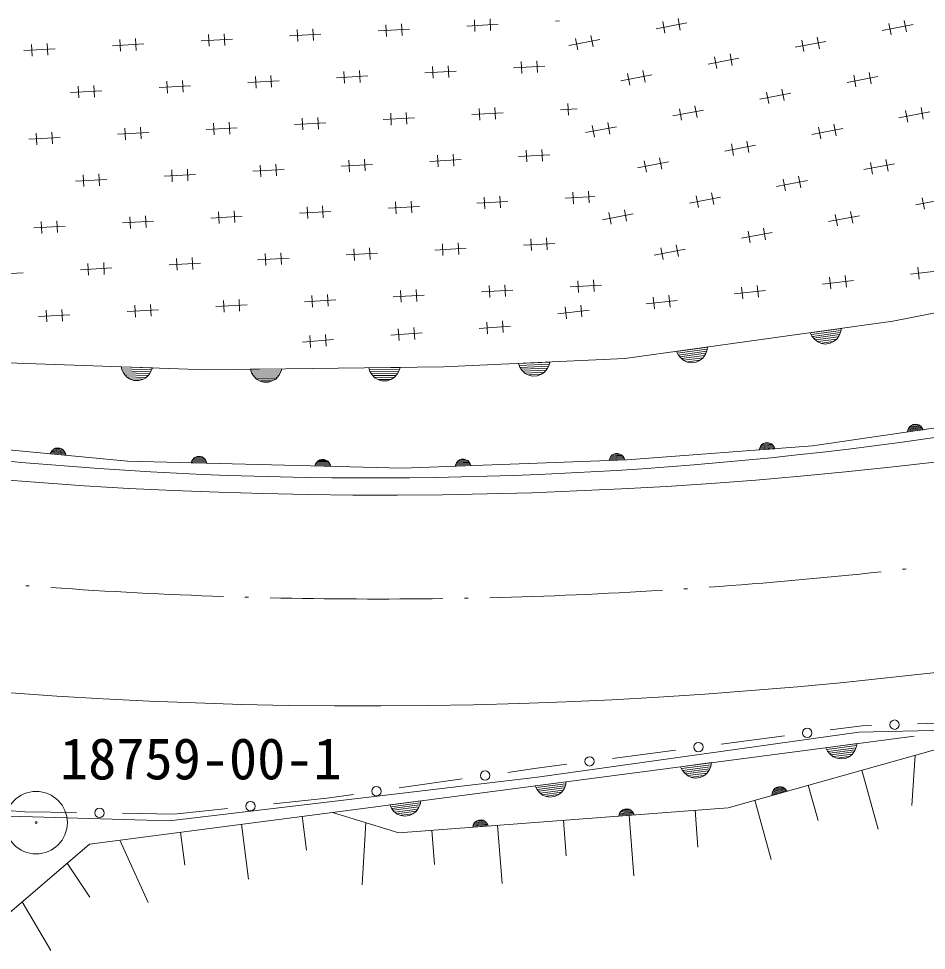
# Model space of a CAD drawing. Units: millimetres, scale not verified. Extents: x -23078 to 616922, y -205489 to 154511.
# Drawn here: x 115496 to 144433, y 33356 to 63051 of the extents above; entities that cross this region are included whole.
import ezdxf
from ezdxf.enums import TextEntityAlignment as Align

# ---------------------------------------------------------------- set-up
doc = ezdxf.new("R2010")
doc.units = ezdxf.units.MM
doc.header["$LTSCALE"] = 1000
doc.layers.add('S-BGD', color=7, linetype='Continuous', lineweight=13)
doc.styles.add('ＭＳ ゴシック', font='')
doc.styles.get('ＭＳ ゴシック').set_extended_font_data('MS Gothic')

# ---------------------------------------------------------------- blocks, each defined once
blk = doc.blocks.new('BUHIN1')
at = {"color": 7, "linetype": 'Continuous', "lineweight": 13}
for radius in [0.995, 0.03]:
    blk.add_circle((0, 0), radius, dxfattribs=at)

msp = doc.modelspace()

# ---------------------------------------------------------------- linework, layer by layer
at = {"layer": 'S-BGD'}
for p, q in [((130044, 62640), (130023, 63014)), ((130523, 63042), (130543, 62668)), ((132734, 62980), (132608, 62973)), ((136098, 62588), (136027, 62956)), ((136518, 63051), (136589, 62682)), ((143729, 62994), (143800, 62626)), ((124396, 62326), (124375, 62701)), ((124875, 62728), (124895, 62354)), ((127958, 62714), (126960, 62659)), ((127220, 62483), (127199, 62857)), ((127699, 62885), (127719, 62511)), ((130783, 62871), (129784, 62816)), ((136799, 62916), (135817, 62728)), ((144010, 62859), (143028, 62671)), ((143309, 62531), (143238, 62900)), ((118748, 62012), (118727, 62387)), ((119226, 62414), (119247, 62040)), ((122310, 62401), (121312, 62345)), ((121572, 62169), (121551, 62544)), ((122050, 62571), (122071, 62197)), ((125134, 62557), (124136, 62502)), ((134021, 62383), (133039, 62195)), ((133320, 62055), (133250, 62423)), ((133741, 62518), (133811, 62149)), ((140531, 61999), (140460, 62367)), ((140951, 62461), (141022, 62093)), ((116662, 62087), (115664, 62031)), ((115924, 61855), (115903, 62230)), ((116402, 62258), (116423, 61883)), ((119486, 62244), (118488, 62188)), ((141232, 62326), (140250, 62138)), ((138454, 61794), (137472, 61605)), ((137753, 61466), (137683, 61834)), ((138174, 61928), (138244, 61560)), ((128711, 61149), (128690, 61524)), ((129189, 61552), (129210, 61177)), ((132273, 61538), (131275, 61482)), ((131535, 61306), (131514, 61681)), ((132013, 61708), (132034, 61334)), ((123063, 60836), (123042, 61210)), ((123541, 61238), (123562, 60863)), ((126625, 61224), (125626, 61168)), ((125887, 60993), (125866, 61367)), ((126365, 61395), (126386, 61020)), ((129449, 61381), (128450, 61325)), ((135676, 61261), (134694, 61072)), ((134976, 60933), (134905, 61301)), ((135396, 61395), (135467, 61027)), ((142887, 61204), (141905, 61016)), ((142186, 60876), (142116, 61244)), ((142607, 61339), (142677, 60970)), ((117414, 60522), (117394, 60896)), ((117893, 60924), (117914, 60550)), ((120977, 60910), (119978, 60855)), ((120238, 60679), (120218, 61053)), ((120717, 61081), (120738, 60706)), ((123801, 61067), (122802, 61011)), ((118153, 60753), (117154, 60698)), ((140109, 60671), (139127, 60483)), ((139409, 60343), (139338, 60712)), ((139829, 60806), (139900, 60437)), ((133025, 59973), (133004, 60347)), ((127377, 59659), (127356, 60033)), ((127855, 60061), (127876, 59687)), ((130939, 60047), (129941, 59992)), ((130201, 59816), (130180, 60190)), ((130680, 60218), (130700, 59844)), ((133300, 60178), (132765, 60149)), ((137332, 60138), (136350, 59950)), ((136631, 59810), (136560, 60179)), ((137051, 60273), (137122, 59905)), ((144543, 60082), (143560, 59893)), ((143842, 59754), (143771, 60122)), ((144262, 60216), (144333, 59848)), ((121729, 59345), (121708, 59720)), ((122207, 59747), (122228, 59373)), ((125291, 59733), (124293, 59678)), ((124553, 59502), (124532, 59876)), ((125031, 59904), (125052, 59530)), ((128115, 59890), (127117, 59835)), ((134274, 59740), (134344, 59372)), ((116081, 59031), (116060, 59406)), ((116559, 59433), (116580, 59059)), ((119643, 59420), (118645, 59364)), ((118905, 59188), (118884, 59563)), ((119383, 59590), (119404, 59216)), ((122467, 59576), (121469, 59521)), ((134554, 59605), (133572, 59417)), ((133853, 59277), (133782, 59646)), ((141765, 59549), (140783, 59360)), ((141064, 59221), (140993, 59589)), ((141484, 59683), (141555, 59315)), ((116819, 59263), (115821, 59207)), ((138707, 59150), (138777, 58782)), ((131692, 58482), (131671, 58857)), ((132170, 58884), (132191, 58510)), ((138987, 59016), (138005, 58827)), ((138286, 58688), (138216, 59056)), ((126043, 58168), (126023, 58543)), ((126522, 58571), (126543, 58196)), ((129606, 58557), (128607, 58501)), ((128868, 58325), (128847, 58700)), ((129346, 58727), (129367, 58353)), ((132430, 58714), (131431, 58658)), ((135508, 58155), (135438, 58523)), ((135929, 58617), (135999, 58249)), ((143140, 58561), (143210, 58193)), ((120395, 57855), (120375, 58229)), ((120874, 58257), (120895, 57882)), ((123958, 58243), (122959, 58187)), ((123219, 58012), (123199, 58386)), ((123698, 58414), (123719, 58039)), ((126782, 58400), (125783, 58344)), ((136209, 58483), (135227, 58294)), ((143420, 58426), (142438, 58238)), ((142719, 58098), (142649, 58467)), ((118310, 57929), (117311, 57874)), ((117571, 57698), (117550, 58072)), ((118050, 58100), (118070, 57725)), ((121134, 58086), (120135, 58030)), ((139942, 57565), (139871, 57934)), ((140362, 58028), (140433, 57660)), ((140642, 57893), (139660, 57705)), ((130358, 56992), (130337, 57366)), ((130836, 57394), (130857, 57019)), ((133866, 57377), (132922, 57324)), ((133182, 57149), (133161, 57523)), ((133661, 57551), (133681, 57176)), ((137865, 57360), (136882, 57172)), ((137164, 57033), (137093, 57401)), ((137584, 57495), (137655, 57127)), ((144375, 56976), (144304, 57344)), ((124710, 56678), (124689, 57052)), ((125188, 57080), (125209, 56706)), ((128272, 57066), (127274, 57011)), ((127534, 56835), (127513, 57209)), ((128012, 57237), (128033, 56863)), ((131096, 57223), (130098, 57168)), ((145075, 57304), (144093, 57115)), ((119062, 56364), (119041, 56739)), ((119540, 56766), (119561, 56392)), ((122624, 56752), (121626, 56697)), ((121886, 56521), (121865, 56895)), ((122364, 56923), (122385, 56549)), ((125448, 56909), (124450, 56854)), ((135087, 56828), (134105, 56639)), ((134386, 56500), (134315, 56868)), ((134806, 56962), (134877, 56594)), ((142298, 56771), (141316, 56583)), ((141597, 56443), (141526, 56811)), ((142017, 56906), (142088, 56537)), ((116976, 56439), (115978, 56383)), ((116238, 56207), (116217, 56582)), ((116716, 56609), (116737, 56235)), ((119800, 56595), (118802, 56540)), ((139520, 56238), (138538, 56050)), ((138819, 55910), (138748, 56278)), ((139240, 56373), (139310, 56004)), ((129024, 55501), (129004, 55876)), ((129503, 55903), (129524, 55529)), ((132587, 55889), (131588, 55834)), ((131849, 55658), (131828, 56033)), ((132327, 56060), (132348, 55686)), ((136462, 55840), (136532, 55471)), ((123376, 55187), (123355, 55562)), ((123855, 55590), (123876, 55215)), ((126939, 55576), (125940, 55520)), ((126200, 55344), (126180, 55719)), ((126679, 55747), (126700, 55372)), ((129763, 55733), (128764, 55677)), ((136742, 55705), (135760, 55517)), ((136041, 55377), (135971, 55746)), ((117728, 54874), (117707, 55248)), ((118207, 55276), (118227, 54901)), ((121291, 55262), (120292, 55206)), ((120552, 55031), (120531, 55405)), ((121031, 55433), (121051, 55058)), ((124115, 55419), (123116, 55363)), ((143362, 53406), (153469, 55392)), ((115642, 54948), (114644, 54893)), ((118466, 55105), (117468, 55050)), ((143932, 54908), (144926, 55020)), ((144201, 54752), (144159, 55125)), ((133339, 54325), (133318, 54699)), ((133817, 54727), (133838, 54352)), ((141121, 54592), (142115, 54704)), ((141390, 54436), (141348, 54809)), ((141845, 54865), (141887, 54492)), ((127691, 54011), (127670, 54385)), ((128169, 54413), (128190, 54039)), ((131253, 54399), (130255, 54344)), ((130515, 54168), (130494, 54542)), ((130993, 54570), (131014, 54195)), ((134077, 54556), (133079, 54500)), ((138311, 54276), (139304, 54388)), ((138580, 54120), (138538, 54493)), ((139035, 54549), (139077, 54176)), ((122043, 53697), (122022, 54071)), ((122521, 54099), (122542, 53725)), ((125605, 54085), (124607, 54030)), ((124867, 53854), (124846, 54228)), ((125345, 54256), (125366, 53882)), ((128429, 54242), (127431, 54187)), ((135500, 53960), (136494, 54072)), ((135769, 53804), (135727, 54177)), ((136224, 54233), (136266, 53860)), ((116395, 53383), (116374, 53758)), ((116873, 53785), (116894, 53411)), ((119957, 53771), (118958, 53716)), ((119219, 53540), (119198, 53915)), ((119697, 53942), (119718, 53568)), ((122781, 53928), (121783, 53873)), ((132689, 53644), (133683, 53756)), ((132958, 53488), (132916, 53861)), ((133413, 53917), (133455, 53544)), ((117133, 53615), (116134, 53559)), ((127625, 52790), (127597, 53164)), ((128095, 53202), (128124, 52828)), ((131179, 53251), (130182, 53175)), ((130445, 53005), (130417, 53379)), ((130916, 53417), (130944, 53043)), ((134825, 52214), (143362, 53406)), ((140732, 53039), (141723, 53177)), ((141723, 53177), (141699, 53058)), ((124805, 52575), (124776, 52949)), ((125275, 52987), (125304, 52613)), ((128359, 53036), (127362, 52960)), ((140785, 52930), (140732, 53039)), ((141707, 53112), (140766, 52981)), ((140858, 52842), (140785, 52930)), ((140799, 52922), (141690, 53047)), ((141662, 52979), (140847, 52866)), ((140901, 52810), (141621, 52911)), ((141655, 52953), (141574, 52831)), ((141699, 53058), (141655, 52953)), ((125538, 52821), (124541, 52745)), ((136464, 52443), (137454, 52581)), ((137454, 52581), (137431, 52462)), ((140970, 52747), (140858, 52842)), ((141087, 52702), (140970, 52747)), ((141570, 52840), (140971, 52757)), ((141209, 52681), (141087, 52702)), ((141096, 52711), (141465, 52763)), ((141362, 52703), (141209, 52681)), ((141473, 52756), (141362, 52703)), ((141574, 52831), (141473, 52756)), ((136517, 52334), (136464, 52443)), ((137438, 52516), (136497, 52385)), ((136590, 52246), (136517, 52334)), ((136531, 52326), (137422, 52451)), ((137394, 52384), (136579, 52270)), ((136632, 52214), (137353, 52315)), ((137387, 52357), (137306, 52235)), ((137431, 52462), (137387, 52357)), ((112549, 52170), (121496, 51861)), ((129043, 51950), (134825, 52214)), ((131435, 52059), (132434, 52105)), ((131478, 51946), (131435, 52059)), ((132412, 52041), (131463, 51998)), ((131491, 51937), (132390, 51978)), ((132399, 51988), (132346, 51888)), ((132434, 52105), (132399, 51988)), ((136702, 52151), (136590, 52246)), ((136819, 52106), (136702, 52151)), ((137302, 52245), (136703, 52161)), ((136941, 52086), (136819, 52106)), ((136828, 52115), (137197, 52167)), ((137094, 52107), (136941, 52086)), ((137205, 52160), (137094, 52107)), ((137306, 52235), (137205, 52160)), ((118793, 51840), (118760, 51956)), ((118760, 51956), (119759, 51921)), ((119732, 51860), (118783, 51892)), ((118850, 51740), (118793, 51840)), ((118806, 51829), (119705, 51798)), ((119665, 51737), (118843, 51765)), ((118944, 51627), (118850, 51740)), ((118886, 51701), (119613, 51676)), ((119654, 51712), (119553, 51606)), ((119715, 51808), (119654, 51712)), ((119759, 51921), (119715, 51808)), ((121496, 51861), (129043, 51950)), ((122883, 51878), (123883, 51889)), ((122922, 51763), (122883, 51878)), ((123859, 51826), (122909, 51815)), ((122983, 51666), (122922, 51763)), ((122935, 51753), (123835, 51764)), ((123798, 51701), (122975, 51691)), ((123788, 51676), (123692, 51564)), ((123844, 51774), (123788, 51676)), ((123883, 51889), (123844, 51774)), ((126657, 51922), (127657, 51933)), ((126696, 51807), (126657, 51922)), ((127632, 51871), (126682, 51859)), ((126757, 51710), (126696, 51807)), ((126708, 51797), (127608, 51808)), ((127571, 51745), (126749, 51735)), ((126855, 51601), (126757, 51710)), ((126795, 51673), (127522, 51682)), ((127562, 51720), (127465, 51609)), ((127618, 51818), (127562, 51720)), ((127657, 51933), (127618, 51818)), ((131542, 51851), (131478, 51946)), ((132355, 51914), (131533, 51876)), ((131644, 51746), (131542, 51851)), ((131581, 51816), (132308, 51849)), ((131757, 51691), (131644, 51746)), ((132251, 51784), (131646, 51756)), ((131876, 51659), (131757, 51691)), ((131767, 51699), (132139, 51716)), ((132147, 51709), (132031, 51666)), ((132254, 51774), (132147, 51709)), ((132346, 51888), (132254, 51774)), ((119051, 51563), (118944, 51627)), ((119551, 51616), (118946, 51637)), ((119168, 51521), (119051, 51563)), ((119062, 51570), (119434, 51557)), ((119323, 51516), (119168, 51521)), ((119441, 51550), (119323, 51516)), ((119553, 51606), (119441, 51550)), ((123082, 51557), (122983, 51666)), ((123021, 51629), (123749, 51638)), ((123193, 51499), (123082, 51557)), ((123689, 51574), (123084, 51567)), ((123311, 51462), (123193, 51499)), ((123203, 51506), (123575, 51511)), ((123466, 51464), (123311, 51462)), ((123583, 51503), (123466, 51464)), ((123692, 51564), (123583, 51503)), ((126966, 51543), (126855, 51601)), ((127463, 51619), (126858, 51611)), ((127084, 51507), (126966, 51543)), ((126976, 51550), (127349, 51555)), ((127239, 51508), (127084, 51507)), ((127356, 51547), (127239, 51508)), ((127465, 51609), (127356, 51547)), ((132031, 51666), (131876, 51659)), ((146848, 50317), (140802, 49434)), ((118967, 48948), (108727, 49919)), ((144330, 49949), (143835, 49877)), ((143835, 49877), (143846, 49936)), ((143843, 49909), (144313, 49978)), ((143846, 49936), (143868, 49989)), ((144296, 50007), (143851, 49942)), ((143865, 49976), (144272, 50035)), ((143868, 49989), (143908, 50050)), ((144245, 50063), (143885, 50010)), ((143908, 50050), (143958, 50088)), ((143910, 50046), (144209, 50089)), ((143958, 50088), (144014, 50115)), ((144147, 50112), (143962, 50085)), ((144014, 50115), (144090, 50126)), ((144090, 50126), (144151, 50116)), ((144151, 50116), (144210, 50094)), ((144210, 50094), (144266, 50047)), ((144266, 50047), (144303, 50003)), ((144303, 50003), (144330, 49949)), ((116562, 49283), (116615, 49333)), ((116945, 49266), (116583, 49300)), ((116615, 49333), (116673, 49358)), ((116616, 49328), (116917, 49300)), ((116673, 49358), (116733, 49371)), ((116862, 49336), (116676, 49354)), ((116733, 49371), (116810, 49364)), ((116810, 49364), (116867, 49340)), ((116867, 49340), (116919, 49305)), ((116919, 49305), (116962, 49245)), ((140802, 49434), (134888, 48992)), ((139104, 49307), (139120, 49366)), ((139603, 49344), (139104, 49307)), ((139114, 49339), (139588, 49375)), ((139120, 49366), (139145, 49417)), ((139573, 49405), (139124, 49371)), ((139141, 49404), (139551, 49435)), ((139145, 49417), (139189, 49475)), ((139526, 49464), (139163, 49437)), ((139189, 49475), (139242, 49509)), ((139191, 49470), (139493, 49493)), ((139242, 49509), (139299, 49532)), ((139432, 49520), (139246, 49506)), ((139299, 49532), (139376, 49538)), ((139376, 49538), (139436, 49524)), ((139436, 49524), (139493, 49498)), ((139493, 49498), (139546, 49447)), ((139546, 49447), (139580, 49400)), ((139580, 49400), (139603, 49344)), ((116503, 49182), (116528, 49237)), ((117001, 49135), (116503, 49182)), ((116518, 49212), (116991, 49167)), ((116528, 49237), (116562, 49283)), ((116982, 49199), (116534, 49242)), ((116555, 49271), (116965, 49232)), ((116962, 49245), (116987, 49194)), ((116987, 49194), (117001, 49135)), ((121017, 48954), (121047, 49002)), ((121047, 49002), (121097, 49056)), ((121431, 49011), (121067, 49021)), ((121097, 49056), (121153, 49085)), ((121098, 49051), (121400, 49043)), ((121153, 49085), (121212, 49102)), ((121343, 49076), (121156, 49081)), ((121212, 49102), (121289, 49100)), ((121289, 49100), (121348, 49080)), ((121348, 49080), (121402, 49048)), ((121402, 49048), (121449, 48992)), ((125099, 48985), (125158, 49003)), ((125158, 49003), (125236, 49001)), ((125236, 49001), (125294, 48980)), ((129560, 48987), (129618, 49007)), ((129618, 49007), (129695, 49010)), ((129695, 49010), (129755, 48994)), ((134320, 48971), (134338, 49030)), ((134331, 49003), (134806, 49021)), ((134338, 49030), (134365, 49079)), ((134792, 49051), (134342, 49035)), ((134360, 49067), (134771, 49082)), ((134365, 49079), (134411, 49136)), ((134747, 49112), (134384, 49099)), ((134411, 49136), (134465, 49168)), ((134413, 49131), (134715, 49142)), ((134465, 49168), (134523, 49189)), ((134655, 49172), (134469, 49165)), ((134523, 49189), (134601, 49192)), ((134601, 49192), (134660, 49175)), ((134660, 49175), (134716, 49147)), ((134716, 49147), (134767, 49094)), ((134767, 49094), (134799, 49047)), ((134799, 49047), (134819, 48990)), ((127738, 48728), (118967, 48948)), ((120995, 48897), (121017, 48954)), ((121495, 48885), (120995, 48897)), ((121009, 48928), (121484, 48916)), ((121472, 48948), (121022, 48959)), ((121042, 48990), (121453, 48980)), ((121449, 48992), (121478, 48943)), ((121478, 48943), (121495, 48885)), ((124942, 48798), (124963, 48855)), ((125441, 48785), (124942, 48798)), ((124955, 48829), (125430, 48817)), ((124963, 48855), (124993, 48903)), ((125418, 48849), (124968, 48860)), ((124988, 48891), (125399, 48880)), ((124993, 48903), (125043, 48957)), ((125377, 48912), (125014, 48921)), ((125043, 48957), (125099, 48985)), ((125044, 48952), (125347, 48944)), ((125289, 48977), (125103, 48982)), ((125294, 48980), (125348, 48949)), ((125348, 48949), (125395, 48893)), ((125395, 48893), (125424, 48843)), ((125424, 48843), (125441, 48785)), ((134888, 48992), (127738, 48728)), ((129414, 48790), (129432, 48848)), ((129914, 48808), (129414, 48790)), ((129426, 48821), (129900, 48839)), ((129432, 48848), (129459, 48898)), ((129887, 48870), (129437, 48853)), ((129455, 48885), (129866, 48900)), ((129459, 48898), (129506, 48955)), ((129842, 48931), (129478, 48917)), ((129506, 48955), (129560, 48987)), ((129507, 48950), (129810, 48961)), ((129750, 48990), (129564, 48983)), ((129755, 48994), (129811, 48966)), ((129811, 48966), (129861, 48913)), ((129861, 48913), (129893, 48865)), ((129893, 48865), (129914, 48808)), ((134819, 48990), (134320, 48971)), ((141366, 40382), (142387, 40515)), ((142278, 40315), (148037, 40445)), ((142387, 40515), (142685, 40525)), ((144154, 40572), (146183, 40638)), ((125504, 37755), (144045, 40185)), ((132035, 38880), (142278, 40315)), ((137895, 39929), (139908, 40191)), ((138111, 37899), (144927, 39811)), ((141232, 39816), (142223, 39946)), ((141284, 39707), (141232, 39816)), ((142206, 39881), (141265, 39758)), ((141297, 39699), (142190, 39816)), ((142198, 39827), (142154, 39723)), ((142223, 39946), (142198, 39827)), ((134424, 39475), (136437, 39738)), ((141356, 39618), (141284, 39707)), ((142161, 39749), (141345, 39642)), ((141467, 39522), (141356, 39618)), ((141398, 39586), (142119, 39681)), ((141584, 39477), (141467, 39522)), ((142068, 39611), (141468, 39532)), ((141593, 39486), (141962, 39534)), ((141970, 39528), (141859, 39475)), ((142072, 39601), (141970, 39528)), ((142154, 39723), (142072, 39601)), ((144075, 39572), (143967, 37977)), ((131945, 39152), (132967, 39285)), ((136596, 39209), (137588, 39339)), ((136648, 39100), (136596, 39209)), ((137571, 39274), (136629, 39150)), ((136662, 39091), (137554, 39208)), ((137563, 39220), (137519, 39116)), ((137588, 39339), (137563, 39220)), ((141705, 39455), (141584, 39477)), ((141859, 39475), (141705, 39455)), ((131093, 39029), (131945, 39152)), ((136721, 39011), (136648, 39100)), ((137525, 39142), (136710, 39035)), ((136832, 38914), (136721, 39011)), ((136763, 38979), (137484, 39073)), ((136948, 38869), (136832, 38914)), ((137433, 39003), (136833, 38925)), ((136957, 38878), (137327, 38926)), ((137335, 38920), (137223, 38868)), ((137436, 38994), (137335, 38920)), ((137519, 39116), (137436, 38994)), ((142371, 39094), (142895, 37223)), ((120297, 37489), (132035, 38880)), ((127628, 38532), (129638, 38821)), ((131961, 38601), (132953, 38731)), ((132936, 38666), (131994, 38543)), ((132928, 38612), (132883, 38508)), ((132953, 38731), (132928, 38612)), ((137070, 38847), (136948, 38869)), ((137223, 38868), (137070, 38847)), ((140667, 38616), (140982, 37490)), ((125321, 38202), (126173, 38324)), ((132013, 38492), (131961, 38601)), ((132085, 38403), (132013, 38492)), ((132027, 38484), (132919, 38601)), ((132890, 38534), (132075, 38427)), ((132196, 38307), (132085, 38403)), ((132127, 38371), (132849, 38466)), ((132313, 38262), (132196, 38307)), ((132797, 38396), (132197, 38317)), ((132322, 38271), (132691, 38319)), ((132700, 38312), (132588, 38260)), ((132801, 38386), (132700, 38312)), ((132883, 38508), (132801, 38386)), ((139992, 38427), (139511, 38292)), ((139511, 38292), (139514, 38353)), ((139514, 38325), (139972, 38454)), ((139514, 38353), (139529, 38407)), ((139951, 38480), (139518, 38359)), ((139527, 38394), (139923, 38505)), ((139529, 38407), (139561, 38474)), ((139893, 38529), (139543, 38431)), ((139561, 38474), (139606, 38517)), ((139564, 38469), (139855, 38551)), ((139606, 38517), (139657, 38551)), ((139790, 38565), (139610, 38515)), ((139657, 38551), (139732, 38572)), ((139732, 38572), (139794, 38570)), ((139794, 38570), (139855, 38556)), ((139855, 38556), (139916, 38516)), ((139916, 38516), (139958, 38477)), ((139958, 38477), (139992, 38427)), ((123618, 38025), (125321, 38202)), ((127326, 37994), (128317, 38124)), ((128301, 38059), (127359, 37935)), ((128317, 38124), (128292, 38005)), ((132434, 38240), (132313, 38262)), ((132588, 38260), (132434, 38240)), ((138963, 38138), (139490, 36256)), ((115128, 37809), (115691, 37774)), ((115691, 37774), (117337, 37748)), ((117750, 36745), (125504, 37755)), ((118807, 37724), (120453, 37697)), ((120453, 37697), (122156, 37874)), ((125504, 37755), (127616, 37106)), ((127378, 37885), (127326, 37994)), ((127450, 37796), (127378, 37885)), ((127391, 37876), (128284, 37993)), ((128255, 37927), (127439, 37820)), ((127561, 37699), (127450, 37796)), ((127492, 37764), (128213, 37858)), ((128162, 37788), (127562, 37710)), ((127616, 37106), (138111, 37899)), ((128166, 37779), (128064, 37705)), ((128248, 37900), (128166, 37779)), ((128292, 38005), (128248, 37900)), ((134640, 37695), (134665, 37745)), ((135094, 37734), (134645, 37700)), ((134661, 37733), (135071, 37764)), ((134665, 37745), (134710, 37804)), ((135046, 37793), (134684, 37766)), ((134710, 37804), (134762, 37838)), ((134711, 37799), (135013, 37822)), ((134762, 37838), (134819, 37861)), ((134952, 37849), (134766, 37835)), ((134819, 37861), (134897, 37867)), ((134897, 37867), (134957, 37853)), ((134957, 37853), (135014, 37827)), ((135014, 37827), (135067, 37776)), ((135067, 37776), (135100, 37729)), ((135100, 37729), (135123, 37673)), ((137061, 37820), (137150, 36644)), ((113582, 37685), (120297, 37489)), ((124535, 37629), (124676, 36546)), ((126560, 37431), (126442, 35441)), ((127678, 37654), (127561, 37699)), ((127799, 37632), (127678, 37654)), ((127687, 37663), (128056, 37711)), ((127953, 37652), (127799, 37632)), ((128064, 37705), (127953, 37652)), ((130011, 37394), (130055, 37452)), ((130392, 37441), (130029, 37414)), ((130055, 37452), (130108, 37486)), ((130057, 37447), (130358, 37470)), ((130108, 37486), (130165, 37509)), ((130297, 37497), (130112, 37483)), ((130165, 37509), (130242, 37515)), ((130242, 37515), (130302, 37501)), ((130302, 37501), (130359, 37475)), ((130359, 37475), (130412, 37424)), ((130412, 37424), (130445, 37378)), ((132863, 37503), (132949, 36367)), ((134625, 37636), (134640, 37695)), ((135123, 37673), (134625, 37636)), ((134635, 37668), (135108, 37704)), ((134962, 37661), (135108, 35734)), ((120658, 37124), (120794, 36074)), ((122596, 37376), (122825, 35622)), ((128665, 37185), (128748, 36090)), ((129970, 37284), (129986, 37343)), ((130468, 37322), (129970, 37284)), ((129980, 37316), (130454, 37352)), ((129986, 37343), (130011, 37394)), ((130439, 37382), (129990, 37348)), ((130006, 37381), (130417, 37412)), ((130445, 37378), (130468, 37322)), ((130764, 37344), (130905, 35484)), ((118719, 36872), (119623, 34878)), ((114901, 34293), (117750, 36745)), ((117038, 36132), (117764, 35047)), ((115613, 34906), (116524, 33356))]:
    msp.add_line(p, q, dxfattribs=at)
for centre in [(143420, 40549), (140637, 40287), (137166, 39833), (133696, 39380), (130365, 38925), (126901, 38428), (122887, 37949), (118072, 37736)]:
    msp.add_circle(centre, 149, dxfattribs=at)
for centre, radius, start, end in [((127033, 196689), 148824, 248.16016, 283.46335), ((126759, 174050), 125639, 261.87155, 285.99626), ((126562, 195917), 154772, 248.26376, 283.35023), ((126946, 192803), 148250, 276.47954, 276.5239), ((126946, 192803), 148250, 274.08463, 276.21344), ((126946, 192803), 148250, 265.65805, 265.70239), ((126946, 192803), 148250, 265.96849, 268.09732), ((126946, 192803), 148250, 273.77417, 273.81851), ((126946, 192803), 148250, 268.36342, 268.40778), ((126946, 192803), 148250, 268.67387, 270.80269), ((126946, 192803), 148250, 271.06879, 271.11314), ((126946, 192803), 148250, 271.37924, 273.50807)]:
    msp.add_arc(centre, radius, start, end, dxfattribs=at)

# ---------------------------------------------------------------- block references
at = {"layer": 'S-BGD', "xscale": 1000, "yscale": 1000}
msp.add_blockref('BUHIN1', (116054, 37427), dxfattribs=at)

# ---------------------------------------------------------------- texts
at = {"layer": 'S-BGD', "style": 'ＭＳ ゴシック'}
msp.add_text('18759-00-1', height=1320, dxfattribs=at).set_placement((116814, 38409), align=Align.BOTTOM_LEFT)

doc.saveas('drawing.dxf')
